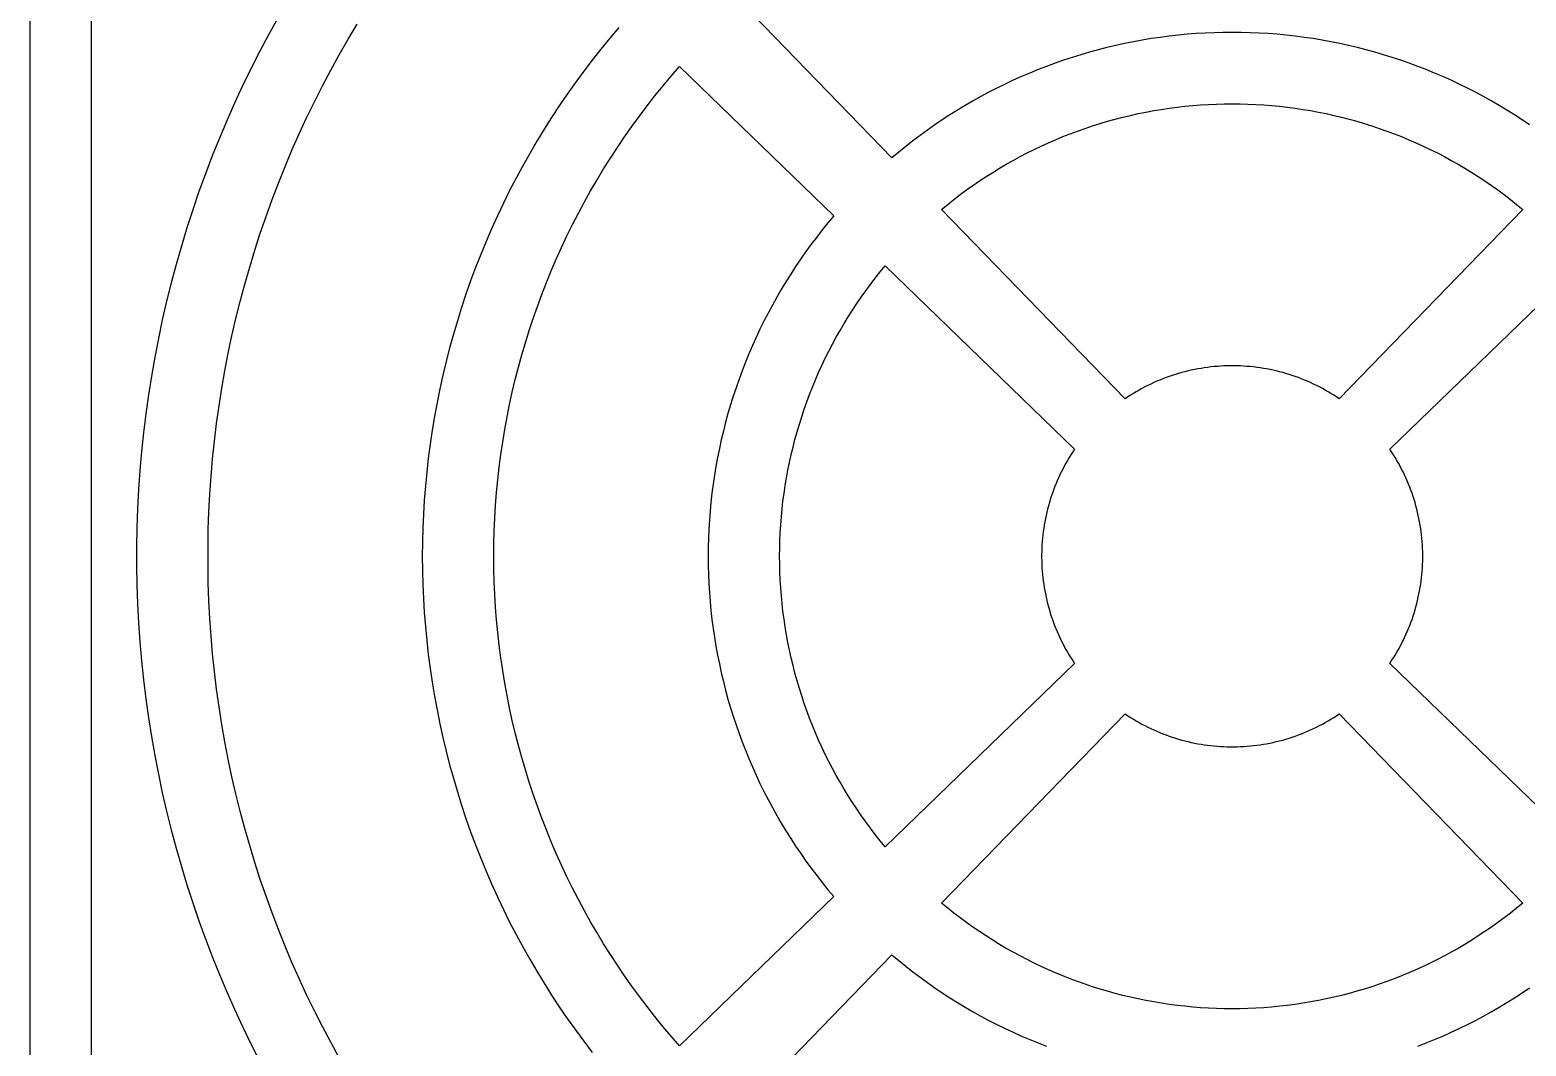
# Model space of a CAD drawing. Header units: metres. Extents: x -3 to 104, y -8 to 92.
# Drawn here: x 0 to 62.8, y 25.6 to 68.3 of the extents above; entities that cross this region are included whole.
import ezdxf

# ---------------------------------------------------------------- set-up
doc = ezdxf.new("R2010")
doc.units = ezdxf.units.M

msp = doc.modelspace()

# ---------------------------------------------------------------- linework, layer by layer
for p, q in [((0, 82.2998), (0, 10)), ((2.58301, 19.1055), (2.58301, 73.1943)), ((36.1855, 62.8779), (29.915, 69.3516)), ((10.4043, 68.7402), (10.0176, 68.04)), ((13.3584, 67.8604), (13.7402, 68.501)), ((10.0176, 68.04), (9.64258, 67.332)), ((12.9873, 67.2129), (13.3584, 67.8604)), ((24.3457, 67.9053), (23.9727, 67.4482)), ((24.7275, 68.3555), (24.3457, 67.9053)), ((47.0742, 67.8857), (46.7002, 67.8242)), ((47.4502, 67.9414), (47.0742, 67.8857)), ((47.8262, 67.9902), (47.4502, 67.9414)), ((48.2031, 68.0322), (47.8262, 67.9902)), ((48.5811, 68.0684), (48.2031, 68.0322)), ((48.959, 68.0977), (48.5811, 68.0684)), ((49.3379, 68.1201), (48.959, 68.0977)), ((49.7168, 68.1367), (49.3379, 68.1201)), ((50.0957, 68.1465), (49.7168, 68.1367)), ((50.4746, 68.1504), (50.0957, 68.1465)), ((50.8545, 68.1465), (50.4746, 68.1504)), ((51.2334, 68.1367), (50.8545, 68.1465)), ((51.6123, 68.1201), (51.2334, 68.1367)), ((51.9912, 68.0977), (51.6123, 68.1201)), ((52.3691, 68.0684), (51.9912, 68.0977)), ((52.7471, 68.0322), (52.3691, 68.0684)), ((53.124, 67.9902), (52.7471, 68.0322)), ((53.5, 67.9414), (53.124, 67.9902)), ((53.875, 67.8857), (53.5, 67.9414)), ((54.25, 67.8242), (53.875, 67.8857)), ((9.64258, 67.332), (9.28027, 66.6191)), ((12.627, 66.5596), (12.9873, 67.2129)), ((23.9727, 67.4482), (23.6064, 66.9844)), ((44.1182, 67.2119), (43.7559, 67.0986)), ((44.4824, 67.3184), (44.1182, 67.2119)), ((44.8486, 67.418), (44.4824, 67.3184)), ((45.2158, 67.5117), (44.8486, 67.418)), ((45.585, 67.5996), (45.2158, 67.5117)), ((45.9551, 67.6807), (45.585, 67.5996)), ((46.3271, 67.7559), (45.9551, 67.6807)), ((46.7002, 67.8242), (46.3271, 67.7559)), ((54.623, 67.7559), (54.25, 67.8242)), ((54.9941, 67.6807), (54.623, 67.7559)), ((55.3652, 67.5996), (54.9941, 67.6807)), ((55.7344, 67.5117), (55.3652, 67.5996)), ((56.1016, 67.418), (55.7344, 67.5117)), ((56.4678, 67.3184), (56.1016, 67.418)), ((56.832, 67.2119), (56.4678, 67.3184)), ((57.1943, 67.0986), (56.832, 67.2119)), ((9.28027, 66.6191), (8.92969, 65.8984)), ((23.6064, 66.9844), (23.249, 66.5156)), ((26.9219, 66.3057), (27.2734, 66.71)), ((27.2734, 66.71), (33.7471, 60.4395)), ((42.3281, 66.5859), (41.9775, 66.4424)), ((42.6816, 66.7236), (42.3281, 66.5859)), ((43.0381, 66.8545), (42.6816, 66.7236)), ((43.3955, 66.9795), (43.0381, 66.8545)), ((43.7559, 67.0986), (43.3955, 66.9795)), ((57.5537, 66.9795), (57.1943, 67.0986)), ((57.9121, 66.8545), (57.5537, 66.9795)), ((58.2676, 66.7236), (57.9121, 66.8545)), ((58.6221, 66.5859), (58.2676, 66.7236)), ((58.9727, 66.4424), (58.6221, 66.5859)), ((12.2783, 65.8994), (12.627, 66.5596)), ((22.8994, 66.04), (22.5586, 65.5586)), ((23.249, 66.5156), (22.8994, 66.04)), ((26.5781, 65.8965), (26.9219, 66.3057)), ((40.9395, 65.9756), (40.5986, 65.8086)), ((41.2822, 66.1377), (40.9395, 65.9756)), ((41.6289, 66.293), (41.2822, 66.1377)), ((41.9775, 66.4424), (41.6289, 66.293)), ((59.3213, 66.293), (58.9727, 66.4424)), ((59.667, 66.1377), (59.3213, 66.293)), ((60.0107, 65.9756), (59.667, 66.1377)), ((60.3506, 65.8086), (60.0107, 65.9756)), ((8.92969, 65.8984), (8.59277, 65.1729)), ((11.9414, 65.2334), (12.2783, 65.8994)), ((22.5586, 65.5586), (22.2256, 65.0703)), ((25.9102, 65.0596), (26.2402, 65.4805)), ((26.2402, 65.4805), (26.5781, 65.8965)), ((39.9268, 65.4561), (39.5957, 65.2715)), ((40.2617, 65.6357), (39.9268, 65.4561)), ((40.5986, 65.8086), (40.2617, 65.6357)), ((60.6885, 65.6357), (60.3506, 65.8086)), ((61.0225, 65.4561), (60.6885, 65.6357)), ((61.3545, 65.2715), (61.0225, 65.4561)), ((8.59277, 65.1729), (8.26758, 64.4414)), ((11.6162, 64.5625), (11.9414, 65.2334)), ((22.2256, 65.0703), (21.9014, 64.5771)), ((25.5879, 64.6328), (25.9102, 65.0596)), ((38.9434, 64.8857), (38.6221, 64.6836)), ((39.2676, 65.0811), (38.9434, 64.8857)), ((39.5957, 65.2715), (39.2676, 65.0811)), ((46.207, 64.6641), (46.5303, 64.7363)), ((46.5303, 64.7363), (46.8555, 64.8018)), ((46.8555, 64.8018), (47.1807, 64.8623)), ((47.1807, 64.8623), (47.5068, 64.917)), ((47.5068, 64.917), (47.835, 64.9658)), ((47.835, 64.9658), (48.1631, 65.0088)), ((48.1631, 65.0088), (48.4922, 65.0459)), ((48.4922, 65.0459), (48.8213, 65.0781)), ((48.8213, 65.0781), (49.1514, 65.1035)), ((49.1514, 65.1035), (49.4824, 65.124)), ((49.4824, 65.124), (49.8125, 65.1387)), ((49.8125, 65.1387), (50.1436, 65.1475)), ((50.1436, 65.1475), (50.4746, 65.1504)), ((50.4746, 65.1504), (50.8057, 65.1475)), ((50.8057, 65.1475), (51.1367, 65.1387)), ((51.1367, 65.1387), (51.4678, 65.124)), ((51.4678, 65.124), (51.7979, 65.1035)), ((51.7979, 65.1035), (52.1279, 65.0781)), ((52.1279, 65.0781), (52.458, 65.0459)), ((52.458, 65.0459), (52.7871, 65.0088)), ((52.7871, 65.0088), (53.1152, 64.9658)), ((53.1152, 64.9658), (53.4424, 64.917)), ((53.4424, 64.917), (53.7695, 64.8623)), ((53.7695, 64.8623), (54.0947, 64.8018)), ((54.0947, 64.8018), (54.4189, 64.7363)), ((54.4189, 64.7363), (54.7422, 64.6641)), ((61.6826, 65.0811), (61.3545, 65.2715)), ((62.0068, 64.8857), (61.6826, 65.0811)), ((62.3281, 64.6836), (62.0068, 64.8857)), ((8.26758, 64.4414), (7.95605, 63.7041)), ((11.3027, 63.8848), (11.6162, 64.5625)), ((21.5859, 64.0791), (21.2793, 63.5752)), ((21.9014, 64.5771), (21.5859, 64.0791)), ((24.9639, 63.7627), (25.2725, 64.2002)), ((25.2725, 64.2002), (25.5879, 64.6328)), ((37.9893, 64.2637), (37.6797, 64.0459)), ((38.3037, 64.4766), (37.9893, 64.2637)), ((38.6221, 64.6836), (38.3037, 64.4766)), ((43.9863, 64.0078), (44.2988, 64.1182)), ((44.2988, 64.1182), (44.6123, 64.2227)), ((44.6123, 64.2227), (44.9287, 64.3223)), ((44.9287, 64.3223), (45.2461, 64.416)), ((45.2461, 64.416), (45.5645, 64.5049)), ((45.5645, 64.5049), (45.8857, 64.5869)), ((45.8857, 64.5869), (46.207, 64.6641)), ((54.7422, 64.6641), (55.0645, 64.5869)), ((55.0645, 64.5869), (55.3848, 64.5049)), ((55.3848, 64.5049), (55.7041, 64.416)), ((55.7041, 64.416), (56.0215, 64.3223)), ((56.0215, 64.3223), (56.3379, 64.2227)), ((56.3379, 64.2227), (56.6514, 64.1182)), ((56.6514, 64.1182), (56.9639, 64.0078)), ((62.6465, 64.4766), (62.3281, 64.6836)), ((62.96, 64.2637), (62.6465, 64.4766)), ((7.95605, 63.7041), (7.65723, 62.9619)), ((11.001, 63.2031), (11.3027, 63.8848)), ((21.2793, 63.5752), (20.9814, 63.0654)), ((24.6641, 63.3193), (24.9639, 63.7627)), ((37.0703, 63.5947), (36.7715, 63.3604)), ((37.373, 63.8232), (37.0703, 63.5947)), ((37.6797, 64.0459), (37.373, 63.8232)), ((42.457, 63.375), (42.7578, 63.5127)), ((42.7578, 63.5127), (43.0615, 63.6445)), ((43.0615, 63.6445), (43.3682, 63.7705)), ((43.3682, 63.7705), (43.6758, 63.8916)), ((43.6758, 63.8916), (43.9863, 64.0078)), ((56.9639, 64.0078), (57.2734, 63.8916)), ((57.2734, 63.8916), (57.582, 63.7705)), ((57.582, 63.7705), (57.8877, 63.6445)), ((57.8877, 63.6445), (58.1914, 63.5127)), ((58.1914, 63.5127), (58.4932, 63.375)), ((7.65723, 62.9619), (7.37109, 62.2139)), ((10.7109, 62.5156), (11.001, 63.2031)), ((20.9814, 63.0654), (20.6924, 62.5508)), ((24.0869, 62.418), (24.3711, 62.8711)), ((24.3711, 62.8711), (24.6641, 63.3193)), ((36.4766, 63.1221), (36.1855, 62.8779)), ((36.7715, 63.3604), (36.4766, 63.1221)), ((41.2764, 62.7754), (41.5674, 62.9326)), ((41.5674, 62.9326), (41.8613, 63.085)), ((41.8613, 63.085), (42.1582, 63.2334)), ((42.1582, 63.2334), (42.457, 63.375)), ((58.4932, 63.375), (58.792, 63.2334)), ((58.792, 63.2334), (59.0889, 63.085)), ((59.0889, 63.085), (59.3818, 62.9326)), ((59.3818, 62.9326), (59.6729, 62.7754)), ((7.37109, 62.2139), (7.09766, 61.4619)), ((10.4326, 61.8232), (10.7109, 62.5156)), ((20.6924, 62.5508), (20.4121, 62.0312)), ((23.8096, 61.96), (24.0869, 62.418)), ((40.1406, 62.0938), (40.4209, 62.2715)), ((40.4209, 62.2715), (40.7031, 62.4443)), ((40.7031, 62.4443), (40.9883, 62.6123)), ((40.9883, 62.6123), (41.2764, 62.7754)), ((59.6729, 62.7754), (59.9619, 62.6123)), ((59.9619, 62.6123), (60.2471, 62.4443)), ((60.2471, 62.4443), (60.5293, 62.2715)), ((60.5293, 62.2715), (60.8086, 62.0938)), ((10.167, 61.126), (10.4326, 61.8232)), ((20.4121, 62.0312), (20.1406, 61.5068)), ((23.541, 61.4971), (23.8096, 61.96)), ((39.3223, 61.5322), (39.5918, 61.7246)), ((39.5918, 61.7246), (39.8652, 61.9111)), ((39.8652, 61.9111), (40.1406, 62.0938)), ((60.8086, 62.0938), (61.085, 61.9111)), ((61.085, 61.9111), (61.3584, 61.7246)), ((61.3584, 61.7246), (61.6279, 61.5322)), ((7.09766, 61.4619), (6.83789, 60.7041)), ((9.91309, 60.4238), (10.167, 61.126)), ((19.8789, 60.9785), (19.626, 60.4453)), ((20.1406, 61.5068), (19.8789, 60.9785)), ((23.0273, 60.5586), (23.2803, 61.0303)), ((23.2803, 61.0303), (23.541, 61.4971)), ((38.5332, 60.9287), (38.793, 61.1338)), ((38.793, 61.1338), (39.0557, 61.3359)), ((39.0557, 61.3359), (39.3223, 61.5322)), ((61.6279, 61.5322), (61.8945, 61.3359)), ((61.8945, 61.3359), (62.1572, 61.1338)), ((62.1572, 61.1338), (62.416, 60.9287)), ((6.83789, 60.7041), (6.5918, 59.9424)), ((9.67188, 59.7178), (9.91309, 60.4238)), ((19.626, 60.4453), (19.3828, 59.9072)), ((22.7822, 60.083), (23.0273, 60.5586)), ((33.7471, 60.4395), (33.5029, 60.1484)), ((38.2773, 60.7178), (38.5332, 60.9287)), ((45.9795, 52.7676), (38.2773, 60.7178)), ((62.6719, 60.7178), (54.9707, 52.7676)), ((62.416, 60.9287), (62.6719, 60.7178)), ((6.5918, 59.9424), (6.3584, 59.1768)), ((9.44238, 59.0078), (9.67188, 59.7178)), ((19.3828, 59.9072), (19.1484, 59.3662)), ((22.5459, 59.6025), (22.7822, 60.083)), ((33.2646, 59.8535), (33.0303, 59.5547)), ((33.5029, 60.1484), (33.2646, 59.8535)), ((6.3584, 59.1768), (6.1377, 58.4072)), ((19.1484, 59.3662), (18.9238, 58.8203)), ((22.0986, 58.6299), (22.3184, 59.1182)), ((22.3184, 59.1182), (22.5459, 59.6025)), ((32.8018, 59.252), (32.5791, 58.9453)), ((33.0303, 59.5547), (32.8018, 59.252)), ((9.22559, 58.2939), (9.44238, 59.0078)), ((18.9238, 58.8203), (18.709, 58.2705)), ((21.8867, 58.1387), (22.0986, 58.6299)), ((32.3613, 58.6357), (32.1484, 58.3213)), ((32.5791, 58.9453), (32.3613, 58.6357)), ((6.1377, 58.4072), (5.93164, 57.6338)), ((9.02148, 57.5762), (9.22559, 58.2939)), ((18.709, 58.2705), (18.5029, 57.7178)), ((21.6846, 57.6436), (21.8867, 58.1387)), ((31.9414, 58.0029), (31.7393, 57.6816)), ((32.1484, 58.3213), (31.9414, 58.0029)), ((35.2891, 57.5693), (35.4912, 57.832)), ((35.4912, 57.832), (35.6963, 58.0918)), ((35.6963, 58.0918), (35.9072, 58.3477)), ((35.9072, 58.3477), (43.8574, 50.6455)), ((57.0918, 50.6455), (65.043, 58.3477)), ((5.93164, 57.6338), (5.73828, 56.8574)), ((8.8291, 56.8555), (9.02148, 57.5762)), ((18.3076, 57.1611), (18.1211, 56.6006)), ((18.5029, 57.7178), (18.3076, 57.1611)), ((21.4902, 57.1445), (21.6846, 57.6436)), ((31.5439, 57.3574), (31.3535, 57.0293)), ((31.7393, 57.6816), (31.5439, 57.3574)), ((34.9004, 57.0332), (35.0928, 57.3027)), ((35.0928, 57.3027), (35.2891, 57.5693)), ((5.73828, 56.8574), (5.55859, 56.0771)), ((8.64941, 56.1309), (8.8291, 56.8555)), ((18.1211, 56.6006), (17.9443, 56.0381)), ((21.1279, 56.1377), (21.3047, 56.6426)), ((21.3047, 56.6426), (21.4902, 57.1445)), ((31.1689, 56.6982), (30.9893, 56.3633)), ((31.3535, 57.0293), (31.1689, 56.6982)), ((34.5312, 56.4844), (34.7139, 56.7598)), ((34.7139, 56.7598), (34.9004, 57.0332)), ((5.55859, 56.0771), (5.39258, 55.2939)), ((8.48242, 55.4043), (8.64941, 56.1309)), ((17.9443, 56.0381), (17.7773, 55.4717)), ((20.96, 55.6289), (21.1279, 56.1377)), ((30.8164, 56.0264), (30.6494, 55.6855)), ((30.9893, 56.3633), (30.8164, 56.0264)), ((34.0127, 55.6367), (34.1807, 55.9219)), ((34.1807, 55.9219), (34.3535, 56.2041)), ((34.3535, 56.2041), (34.5312, 56.4844)), ((5.39258, 55.2939), (5.24121, 54.5078)), ((8.32812, 54.6738), (8.48242, 55.4043)), ((17.7773, 55.4717), (17.6211, 54.9023)), ((20.8008, 55.1182), (20.96, 55.6289)), ((30.4873, 55.3428), (30.332, 54.9961)), ((30.6494, 55.6855), (30.4873, 55.3428)), ((33.6924, 55.0576), (33.8496, 55.3486)), ((33.8496, 55.3486), (34.0127, 55.6367)), ((8.18652, 53.9414), (8.32812, 54.6738)), ((17.6211, 54.9023), (17.4736, 54.3311)), ((20.6504, 54.6045), (20.8008, 55.1182)), ((30.332, 54.9961), (30.1826, 54.6475)), ((33.3916, 54.4668), (33.54, 54.7637)), ((33.54, 54.7637), (33.6924, 55.0576)), ((5.24121, 54.5078), (5.10254, 53.7197)), ((17.4736, 54.3311), (17.3369, 53.7568)), ((20.376, 53.5703), (20.5088, 54.0889)), ((20.5088, 54.0889), (20.6504, 54.6045)), ((30.0391, 54.2969), (29.9014, 53.9434)), ((30.1826, 54.6475), (30.0391, 54.2969)), ((33.1123, 53.8672), (33.25, 54.168)), ((33.25, 54.168), (33.3916, 54.4668)), ((49.166, 54.042), (49.0303, 54.0186)), ((49.3027, 54.0635), (49.166, 54.042)), ((49.4404, 54.083), (49.3027, 54.0635)), ((49.5771, 54.0996), (49.4404, 54.083)), ((49.7148, 54.1143), (49.5771, 54.0996)), ((49.8525, 54.126), (49.7148, 54.1143)), ((49.9912, 54.1357), (49.8525, 54.126)), ((50.1289, 54.1426), (49.9912, 54.1357)), ((50.2676, 54.1475), (50.1289, 54.1426)), ((50.4062, 54.1494), (50.2676, 54.1475)), ((50.5439, 54.1494), (50.4062, 54.1494)), ((50.6826, 54.1475), (50.5439, 54.1494)), ((50.8213, 54.1426), (50.6826, 54.1475)), ((50.959, 54.1357), (50.8213, 54.1426)), ((51.0967, 54.126), (50.959, 54.1357)), ((51.2354, 54.1143), (51.0967, 54.126)), ((51.373, 54.0996), (51.2354, 54.1143)), ((51.5098, 54.083), (51.373, 54.0996)), ((51.6475, 54.0635), (51.5098, 54.083)), ((51.7842, 54.042), (51.6475, 54.0635)), ((51.9199, 54.0186), (51.7842, 54.042)), ((5.10254, 53.7197), (4.97754, 52.9297)), ((8.05762, 53.2061), (8.18652, 53.9414)), ((17.3369, 53.7568), (17.21, 53.1807)), ((20.2529, 53.0488), (20.376, 53.5703)), ((29.7705, 53.5869), (29.6455, 53.2295)), ((29.9014, 53.9434), (29.7705, 53.5869)), ((32.8545, 53.2568), (32.9805, 53.5635)), ((32.9805, 53.5635), (33.1123, 53.8672)), ((47.1855, 53.4424), (47.0596, 53.3838)), ((47.3115, 53.498), (47.1855, 53.4424)), ((47.4395, 53.5518), (47.3115, 53.498)), ((47.5674, 53.6035), (47.4395, 53.5518)), ((47.6973, 53.6523), (47.5674, 53.6035)), ((47.8271, 53.6992), (47.6973, 53.6523)), ((47.958, 53.7441), (47.8271, 53.6992)), ((48.0898, 53.7861), (47.958, 53.7441)), ((48.2227, 53.8262), (48.0898, 53.7861)), ((48.3555, 53.8643), (48.2227, 53.8262)), ((48.4893, 53.8994), (48.3555, 53.8643)), ((48.624, 53.9326), (48.4893, 53.8994)), ((48.7588, 53.9639), (48.624, 53.9326)), ((48.8945, 53.9922), (48.7588, 53.9639)), ((49.0303, 54.0186), (48.8945, 53.9922)), ((52.0557, 53.9922), (51.9199, 54.0186)), ((52.1914, 53.9639), (52.0557, 53.9922)), ((52.3262, 53.9326), (52.1914, 53.9639)), ((52.4609, 53.8994), (52.3262, 53.9326)), ((52.5947, 53.8643), (52.4609, 53.8994)), ((52.7275, 53.8262), (52.5947, 53.8643)), ((52.8604, 53.7861), (52.7275, 53.8262)), ((52.9912, 53.7441), (52.8604, 53.7861)), ((53.123, 53.6992), (52.9912, 53.7441)), ((53.2529, 53.6523), (53.123, 53.6992)), ((53.3818, 53.6035), (53.2529, 53.6523)), ((53.5107, 53.5518), (53.3818, 53.6035)), ((53.6387, 53.498), (53.5107, 53.5518)), ((53.7646, 53.4424), (53.6387, 53.498)), ((53.8906, 53.3838), (53.7646, 53.4424)), ((4.97754, 52.9297), (4.86621, 52.1367)), ((7.94141, 52.4697), (8.05762, 53.2061)), ((17.21, 53.1807), (17.0928, 52.6025)), ((20.1377, 52.5264), (20.2529, 53.0488)), ((29.5264, 52.8691), (29.4131, 52.5068)), ((29.6455, 53.2295), (29.5264, 52.8691)), ((32.6172, 52.6387), (32.7334, 52.9492)), ((32.7334, 52.9492), (32.8545, 53.2568)), ((46.0947, 52.8438), (45.9795, 52.7676)), ((46.2109, 52.9189), (46.0947, 52.8438)), ((46.3281, 52.9912), (46.2109, 52.9189)), ((46.4473, 53.0625), (46.3281, 52.9912)), ((46.5674, 53.1309), (46.4473, 53.0625)), ((46.6885, 53.1973), (46.5674, 53.1309)), ((46.8115, 53.2617), (46.6885, 53.1973)), ((46.9346, 53.3242), (46.8115, 53.2617)), ((47.0596, 53.3838), (46.9346, 53.3242)), ((54.0146, 53.3242), (53.8906, 53.3838)), ((54.1387, 53.2617), (54.0146, 53.3242)), ((54.2607, 53.1973), (54.1387, 53.2617)), ((54.3828, 53.1309), (54.2607, 53.1973)), ((54.5029, 53.0625), (54.3828, 53.1309)), ((54.6211, 52.9912), (54.5029, 53.0625)), ((54.7393, 52.9189), (54.6211, 52.9912)), ((54.8555, 52.8438), (54.7393, 52.9189)), ((54.9707, 52.7676), (54.8555, 52.8438)), ((4.86621, 52.1367), (4.76855, 51.3418)), ((7.83887, 51.7305), (7.94141, 52.4697)), ((17.0928, 52.6025), (16.9863, 52.0225)), ((20.0322, 52.002), (20.1377, 52.5264)), ((29.3066, 52.1426), (29.207, 51.7764)), ((29.4131, 52.5068), (29.3066, 52.1426)), ((32.4023, 52.0127), (32.5068, 52.3262)), ((32.5068, 52.3262), (32.6172, 52.6387)), ((7.74805, 50.9902), (7.83887, 51.7305)), ((16.9863, 52.0225), (16.8887, 51.4395)), ((19.9355, 51.4756), (20.0322, 52.002)), ((29.207, 51.7764), (29.1133, 51.4092)), ((32.209, 51.3789), (32.3027, 51.6963)), ((32.3027, 51.6963), (32.4023, 52.0127)), ((4.76855, 51.3418), (4.68555, 50.5459)), ((7.6709, 50.248), (7.74805, 50.9902)), ((16.8887, 51.4395), (16.8027, 50.8564)), ((19.7705, 50.418), (19.8486, 50.9473)), ((19.8486, 50.9473), (19.9355, 51.4756)), ((29.0254, 51.04), (28.9443, 50.6699)), ((29.1133, 51.4092), (29.0254, 51.04)), ((32.0381, 50.7393), (32.1201, 51.0605)), ((32.1201, 51.0605), (32.209, 51.3789)), ((4.68555, 50.5459), (4.61621, 49.748)), ((16.7256, 50.2705), (16.6592, 49.6846)), ((16.8027, 50.8564), (16.7256, 50.2705)), ((19.7012, 49.8877), (19.7705, 50.418)), ((28.8691, 50.2979), (28.8008, 49.9248)), ((28.9443, 50.6699), (28.8691, 50.2979)), ((31.8887, 50.0947), (31.9609, 50.418)), ((31.9609, 50.418), (32.0381, 50.7393)), ((43.6338, 50.2969), (43.5625, 50.1777)), ((43.7061, 50.4141), (43.6338, 50.2969)), ((43.7812, 50.5303), (43.7061, 50.4141)), ((43.8574, 50.6455), (43.7812, 50.5303)), ((57.1689, 50.5303), (57.0918, 50.6455)), ((57.2441, 50.4141), (57.1689, 50.5303)), ((57.3164, 50.2969), (57.2441, 50.4141)), ((57.3867, 50.1777), (57.3164, 50.2969)), ((4.61621, 49.748), (4.56055, 48.9502)), ((7.60645, 49.5039), (7.6709, 50.248)), ((16.6592, 49.6846), (16.6025, 49.0967)), ((19.6416, 49.3555), (19.7012, 49.8877)), ((28.8008, 49.9248), (28.7393, 49.5508)), ((31.7627, 49.4443), (31.8232, 49.7695)), ((31.8232, 49.7695), (31.8887, 50.0947)), ((43.3008, 49.6904), (43.2412, 49.5654)), ((43.3633, 49.8135), (43.3008, 49.6904)), ((43.4277, 49.9365), (43.3633, 49.8135)), ((43.4941, 50.0576), (43.4277, 49.9365)), ((43.5625, 50.1777), (43.4941, 50.0576)), ((57.4561, 50.0576), (57.3867, 50.1777)), ((57.5225, 49.9365), (57.4561, 50.0576)), ((57.5869, 49.8135), (57.5225, 49.9365)), ((57.6494, 49.6904), (57.5869, 49.8135)), ((57.709, 49.5654), (57.6494, 49.6904)), ((7.55469, 48.7598), (7.60645, 49.5039)), ((16.6025, 49.0967), (16.5566, 48.5088)), ((19.5908, 48.8223), (19.6416, 49.3555)), ((28.6836, 49.1748), (28.6348, 48.7988)), ((28.7393, 49.5508), (28.6836, 49.1748)), ((31.6592, 48.79), (31.708, 49.1182)), ((31.708, 49.1182), (31.7627, 49.4443)), ((43.0215, 49.0576), (42.9727, 48.9277)), ((43.0732, 49.1855), (43.0215, 49.0576)), ((43.127, 49.3135), (43.0732, 49.1855)), ((43.1826, 49.4395), (43.127, 49.3135)), ((43.2412, 49.5654), (43.1826, 49.4395)), ((57.7676, 49.4395), (57.709, 49.5654)), ((57.8232, 49.3135), (57.7676, 49.4395)), ((57.877, 49.1855), (57.8232, 49.3135)), ((57.9277, 49.0576), (57.877, 49.1855)), ((57.9775, 48.9277), (57.9277, 49.0576)), ((4.56055, 48.9502), (4.51855, 48.1504)), ((7.51562, 48.0146), (7.55469, 48.7598)), ((16.5566, 48.5088), (16.5215, 47.9199)), ((19.5488, 48.2891), (19.5908, 48.8223)), ((28.5928, 48.4219), (28.5566, 48.0439)), ((28.6348, 48.7988), (28.5928, 48.4219)), ((31.5791, 48.1328), (31.6162, 48.4619)), ((31.6162, 48.4619), (31.6592, 48.79)), ((42.7988, 48.4023), (42.7607, 48.2695)), ((42.8389, 48.5352), (42.7988, 48.4023)), ((42.8809, 48.667), (42.8389, 48.5352)), ((42.9258, 48.7979), (42.8809, 48.667)), ((42.9727, 48.9277), (42.9258, 48.7979)), ((58.0244, 48.7979), (57.9775, 48.9277)), ((58.0693, 48.667), (58.0244, 48.7979)), ((58.1113, 48.5352), (58.0693, 48.667)), ((58.1514, 48.4023), (58.1113, 48.5352)), ((58.1895, 48.2695), (58.1514, 48.4023)), ((4.51855, 48.1504), (4.49023, 47.3506)), ((7.48926, 47.2695), (7.51562, 48.0146)), ((16.5215, 47.9199), (16.4951, 47.3301)), ((19.4932, 47.2197), (19.5166, 47.7549)), ((19.5166, 47.7549), (19.5488, 48.2891)), ((28.5566, 48.0439), (28.5273, 47.666)), ((31.5215, 47.4736), (31.5469, 47.8037)), ((31.5469, 47.8037), (31.5791, 48.1328)), ((42.6611, 47.8662), (42.6328, 47.7305)), ((42.6924, 48.001), (42.6611, 47.8662)), ((42.7256, 48.1357), (42.6924, 48.001)), ((42.7607, 48.2695), (42.7256, 48.1357)), ((58.2246, 48.1357), (58.1895, 48.2695)), ((58.2578, 48.001), (58.2246, 48.1357)), ((58.2891, 47.8662), (58.2578, 48.001)), ((58.3174, 47.7305), (58.2891, 47.8662)), ((4.49023, 47.3506), (4.47656, 46.5498)), ((7.47656, 46.5234), (7.48926, 47.2695)), ((16.4951, 47.3301), (16.4805, 46.7402)), ((19.4795, 46.6855), (19.4932, 47.2197)), ((28.5049, 47.2871), (28.4883, 46.9082)), ((28.5273, 47.666), (28.5049, 47.2871)), ((31.4863, 46.8125), (31.501, 47.1426)), ((31.501, 47.1426), (31.5215, 47.4736)), ((42.542, 47.1846), (42.5254, 47.0479)), ((42.5615, 47.3223), (42.542, 47.1846)), ((42.583, 47.459), (42.5615, 47.3223)), ((42.6064, 47.5947), (42.583, 47.459)), ((42.6328, 47.7305), (42.6064, 47.5947)), ((58.3438, 47.5947), (58.3174, 47.7305)), ((58.3672, 47.459), (58.3438, 47.5947)), ((58.3887, 47.3223), (58.3672, 47.459)), ((58.4082, 47.1846), (58.3887, 47.3223)), ((58.4248, 47.0479), (58.4082, 47.1846)), ((4.47656, 46.5498), (4.47656, 45.75)), ((7.47656, 45.7773), (7.47656, 46.5234)), ((16.4805, 46.7402), (16.4746, 46.1504)), ((19.4746, 46.1504), (19.4795, 46.6855)), ((28.4785, 46.5293), (28.4746, 46.1504)), ((28.4883, 46.9082), (28.4785, 46.5293)), ((31.4775, 46.4814), (31.4863, 46.8125)), ((42.4824, 46.4961), (42.4775, 46.3574)), ((42.4893, 46.6338), (42.4824, 46.4961)), ((42.499, 46.7725), (42.4893, 46.6338)), ((42.5107, 46.9102), (42.499, 46.7725)), ((42.5254, 47.0479), (42.5107, 46.9102)), ((58.4385, 46.9102), (58.4248, 47.0479)), ((58.4512, 46.7725), (58.4385, 46.9102)), ((58.46, 46.6338), (58.4512, 46.7725)), ((58.4678, 46.4961), (58.46, 46.6338)), ((58.4727, 46.3574), (58.4678, 46.4961)), ((16.4746, 46.1504), (16.4805, 45.5596)), ((19.4795, 45.6152), (19.4746, 46.1504)), ((28.4746, 46.1504), (28.4785, 45.7705)), ((31.4746, 46.1504), (31.4775, 46.4814)), ((31.4775, 45.8193), (31.4746, 46.1504)), ((42.4775, 46.3574), (42.4756, 46.2188)), ((42.4756, 46.2188), (42.4756, 46.0811)), ((42.4756, 46.0811), (42.4775, 45.9424)), ((42.4775, 45.9424), (42.4824, 45.8037)), ((58.4678, 45.8037), (58.4727, 45.9424)), ((58.4746, 46.2188), (58.4727, 46.3574)), ((58.4727, 45.9424), (58.4746, 46.0811)), ((58.4746, 46.0811), (58.4746, 46.2188)), ((4.47656, 45.75), (4.49023, 44.9492)), ((7.48926, 45.0312), (7.47656, 45.7773)), ((16.4805, 45.5596), (16.4951, 44.9697)), ((19.4932, 45.0801), (19.4795, 45.6152)), ((28.4785, 45.7705), (28.4883, 45.3916)), ((28.4883, 45.3916), (28.5049, 45.0127)), ((31.4863, 45.4883), (31.4775, 45.8193)), ((31.501, 45.1572), (31.4863, 45.4883)), ((42.4824, 45.8037), (42.4893, 45.666)), ((42.4893, 45.666), (42.499, 45.5283)), ((42.499, 45.5283), (42.5107, 45.3896)), ((42.5107, 45.3896), (42.5254, 45.252)), ((42.5254, 45.252), (42.542, 45.1152)), ((58.4082, 45.1152), (58.4248, 45.252)), ((58.4248, 45.252), (58.4385, 45.3896)), ((58.4385, 45.3896), (58.4512, 45.5283)), ((58.4512, 45.5283), (58.46, 45.666)), ((58.46, 45.666), (58.4678, 45.8037)), ((4.49023, 44.9492), (4.51855, 44.1494)), ((7.51562, 44.2852), (7.48926, 45.0312)), ((16.4951, 44.9697), (16.5215, 44.3799)), ((19.5166, 44.5449), (19.4932, 45.0801)), ((28.5049, 45.0127), (28.5273, 44.6338)), ((28.5273, 44.6338), (28.5566, 44.2559)), ((31.5215, 44.8271), (31.501, 45.1572)), ((31.5469, 44.4971), (31.5215, 44.8271)), ((42.542, 45.1152), (42.5615, 44.9775)), ((42.5615, 44.9775), (42.583, 44.8408)), ((42.583, 44.8408), (42.6064, 44.7051)), ((42.6064, 44.7051), (42.6328, 44.5693)), ((58.3174, 44.5693), (58.3438, 44.7051)), ((58.3438, 44.7051), (58.3672, 44.8408)), ((58.3672, 44.8408), (58.3887, 44.9775)), ((58.3887, 44.9775), (58.4082, 45.1152)), ((4.51855, 44.1494), (4.56055, 43.3496)), ((7.55469, 43.54), (7.51562, 44.2852)), ((16.5215, 44.3799), (16.5566, 43.791)), ((19.5488, 44.0107), (19.5166, 44.5449)), ((19.5908, 43.4775), (19.5488, 44.0107)), ((28.5566, 44.2559), (28.5928, 43.8779)), ((31.5791, 44.167), (31.5469, 44.4971)), ((31.6162, 43.8379), (31.5791, 44.167)), ((42.6328, 44.5693), (42.6611, 44.4336)), ((42.6611, 44.4336), (42.6924, 44.2988)), ((42.6924, 44.2988), (42.7256, 44.1641)), ((42.7256, 44.1641), (42.7607, 44.0303)), ((42.7607, 44.0303), (42.7988, 43.8975)), ((58.1514, 43.8975), (58.1895, 44.0303)), ((58.1895, 44.0303), (58.2246, 44.1641)), ((58.2246, 44.1641), (58.2578, 44.2988)), ((58.2578, 44.2988), (58.2891, 44.4336)), ((58.2891, 44.4336), (58.3174, 44.5693)), ((4.56055, 43.3496), (4.61621, 42.5518)), ((7.60645, 42.7959), (7.55469, 43.54)), ((16.5566, 43.791), (16.6025, 43.2031)), ((19.6416, 42.9443), (19.5908, 43.4775)), ((28.5928, 43.8779), (28.6348, 43.501)), ((28.6348, 43.501), (28.6836, 43.125)), ((31.6592, 43.5098), (31.6162, 43.8379)), ((31.708, 43.1826), (31.6592, 43.5098)), ((42.7988, 43.8975), (42.8389, 43.7646)), ((42.8389, 43.7646), (42.8809, 43.6338)), ((42.8809, 43.6338), (42.9258, 43.502)), ((42.9258, 43.502), (42.9727, 43.3721)), ((42.9727, 43.3721), (43.0215, 43.2432)), ((57.9277, 43.2432), (57.9775, 43.3721)), ((57.9775, 43.3721), (58.0244, 43.502)), ((58.0244, 43.502), (58.0693, 43.6338)), ((58.0693, 43.6338), (58.1113, 43.7646)), ((58.1113, 43.7646), (58.1514, 43.8975)), ((7.6709, 42.0527), (7.60645, 42.7959)), ((16.6025, 43.2031), (16.6592, 42.6152)), ((19.7012, 42.4131), (19.6416, 42.9443)), ((28.6836, 43.125), (28.7393, 42.75)), ((28.7393, 42.75), (28.8008, 42.375)), ((31.7627, 42.8555), (31.708, 43.1826)), ((31.8232, 42.5303), (31.7627, 42.8555)), ((43.0215, 43.2432), (43.0732, 43.1143)), ((43.0732, 43.1143), (43.127, 42.9863)), ((43.127, 42.9863), (43.1826, 42.8604)), ((43.1826, 42.8604), (43.2412, 42.7344)), ((43.2412, 42.7344), (43.3008, 42.6104)), ((57.6494, 42.6104), (57.709, 42.7344)), ((57.709, 42.7344), (57.7676, 42.8604)), ((57.7676, 42.8604), (57.8232, 42.9863)), ((57.8232, 42.9863), (57.877, 43.1143)), ((57.877, 43.1143), (57.9277, 43.2432)), ((4.61621, 42.5518), (4.68555, 41.7539)), ((16.6592, 42.6152), (16.7256, 42.0293)), ((19.7705, 41.8818), (19.7012, 42.4131)), ((28.8008, 42.375), (28.8691, 42.002)), ((31.8887, 42.2061), (31.8232, 42.5303)), ((31.9609, 41.8828), (31.8887, 42.2061)), ((43.3008, 42.6104), (43.3633, 42.4863)), ((43.3633, 42.4863), (43.4277, 42.3643)), ((43.4277, 42.3643), (43.4941, 42.2422)), ((43.4941, 42.2422), (43.5625, 42.1221)), ((43.5625, 42.1221), (43.6338, 42.0039)), ((57.3164, 42.0039), (57.3867, 42.1221)), ((57.3867, 42.1221), (57.4561, 42.2422)), ((57.4561, 42.2422), (57.5225, 42.3643)), ((57.5225, 42.3643), (57.5869, 42.4863)), ((57.5869, 42.4863), (57.6494, 42.6104)), ((4.68555, 41.7539), (4.76855, 40.958)), ((7.74805, 41.3105), (7.6709, 42.0527)), ((16.7256, 42.0293), (16.8027, 41.4443)), ((19.8486, 41.3525), (19.7705, 41.8818)), ((28.8691, 42.002), (28.9443, 41.6309)), ((28.9443, 41.6309), (29.0254, 41.2598)), ((32.0381, 41.5605), (31.9609, 41.8828)), ((32.1201, 41.2402), (32.0381, 41.5605)), ((43.8574, 41.6543), (35.9072, 33.9531)), ((43.6338, 42.0039), (43.7061, 41.8857)), ((43.7061, 41.8857), (43.7812, 41.7695)), ((43.7812, 41.7695), (43.8574, 41.6543)), ((57.0918, 41.6543), (57.1689, 41.7695)), ((65.043, 33.9531), (57.0918, 41.6543)), ((57.1689, 41.7695), (57.2441, 41.8857)), ((57.2441, 41.8857), (57.3164, 42.0039)), ((4.76855, 40.958), (4.86621, 40.1631)), ((7.83887, 40.5693), (7.74805, 41.3105)), ((16.8027, 41.4443), (16.8887, 40.8604)), ((16.8887, 40.8604), (16.9863, 40.2783)), ((19.9355, 40.8242), (19.8486, 41.3525)), ((29.0254, 41.2598), (29.1133, 40.8906)), ((29.1133, 40.8906), (29.207, 40.5234)), ((32.209, 40.9209), (32.1201, 41.2402)), ((32.3027, 40.6035), (32.209, 40.9209)), ((7.94141, 39.8311), (7.83887, 40.5693)), ((16.9863, 40.2783), (17.0928, 39.6973)), ((20.0322, 40.2979), (19.9355, 40.8242)), ((20.1377, 39.7734), (20.0322, 40.2979)), ((29.207, 40.5234), (29.3066, 40.1572)), ((32.4023, 40.2871), (32.3027, 40.6035)), ((32.5068, 39.9736), (32.4023, 40.2871)), ((4.86621, 40.1631), (4.97754, 39.3711)), ((8.05762, 39.0938), (7.94141, 39.8311)), ((17.0928, 39.6973), (17.21, 39.1191)), ((20.2529, 39.251), (20.1377, 39.7734)), ((29.3066, 40.1572), (29.4131, 39.793)), ((29.4131, 39.793), (29.5264, 39.4307)), ((32.6172, 39.6611), (32.5068, 39.9736)), ((32.7334, 39.3516), (32.6172, 39.6611)), ((4.97754, 39.3711), (5.10254, 38.5801)), ((8.18652, 38.3584), (8.05762, 39.0938)), ((17.21, 39.1191), (17.3369, 38.543)), ((20.376, 38.7305), (20.2529, 39.251)), ((29.5264, 39.4307), (29.6455, 39.0713)), ((29.6455, 39.0713), (29.7705, 38.7129)), ((32.8545, 39.043), (32.7334, 39.3516)), ((32.9805, 38.7373), (32.8545, 39.043)), ((38.2773, 31.582), (45.9795, 39.5332)), ((45.9795, 39.5332), (46.0947, 39.4561)), ((46.0947, 39.4561), (46.2109, 39.3809)), ((46.2109, 39.3809), (46.3281, 39.3086)), ((46.3281, 39.3086), (46.4473, 39.2383)), ((46.4473, 39.2383), (46.5674, 39.1689)), ((46.5674, 39.1689), (46.6885, 39.1025)), ((46.6885, 39.1025), (46.8115, 39.0381)), ((46.8115, 39.0381), (46.9346, 38.9756)), ((46.9346, 38.9756), (47.0596, 38.916)), ((53.8906, 38.916), (54.0146, 38.9756)), ((54.0146, 38.9756), (54.1387, 39.0381)), ((54.1387, 39.0381), (54.2607, 39.1025)), ((54.2607, 39.1025), (54.3828, 39.1689)), ((54.3828, 39.1689), (54.5029, 39.2383)), ((54.5029, 39.2383), (54.6211, 39.3086)), ((54.6211, 39.3086), (54.7393, 39.3809)), ((54.7393, 39.3809), (54.8555, 39.4561)), ((54.8555, 39.4561), (54.9707, 39.5332)), ((54.9707, 39.5332), (62.6719, 31.582)), ((5.10254, 38.5801), (5.24121, 37.792)), ((8.32812, 37.626), (8.18652, 38.3584)), ((17.3369, 38.543), (17.4736, 37.9688)), ((20.5088, 38.2119), (20.376, 38.7305)), ((29.7705, 38.7129), (29.9014, 38.3574)), ((29.9014, 38.3574), (30.0391, 38.0029)), ((33.1123, 38.4336), (32.9805, 38.7373)), ((33.25, 38.1318), (33.1123, 38.4336)), ((47.0596, 38.916), (47.1855, 38.8574)), ((47.1855, 38.8574), (47.3115, 38.8018)), ((47.3115, 38.8018), (47.4395, 38.748)), ((47.4395, 38.748), (47.5674, 38.6973)), ((47.5674, 38.6973), (47.6973, 38.6475)), ((47.6973, 38.6475), (47.8271, 38.6006)), ((47.8271, 38.6006), (47.958, 38.5557)), ((47.958, 38.5557), (48.0898, 38.5137)), ((48.0898, 38.5137), (48.2227, 38.4736)), ((48.2227, 38.4736), (48.3555, 38.4355)), ((48.3555, 38.4355), (48.4893, 38.4004)), ((48.4893, 38.4004), (48.624, 38.3672)), ((48.624, 38.3672), (48.7588, 38.3359)), ((48.7588, 38.3359), (48.8945, 38.3076)), ((52.0557, 38.3076), (52.1914, 38.3359)), ((52.1914, 38.3359), (52.3262, 38.3672)), ((52.3262, 38.3672), (52.4609, 38.4004)), ((52.4609, 38.4004), (52.5947, 38.4355)), ((52.5947, 38.4355), (52.7275, 38.4736)), ((52.7275, 38.4736), (52.8604, 38.5137)), ((52.8604, 38.5137), (52.9912, 38.5557)), ((52.9912, 38.5557), (53.123, 38.6006)), ((53.123, 38.6006), (53.2529, 38.6475)), ((53.2529, 38.6475), (53.3818, 38.6973)), ((53.3818, 38.6973), (53.5107, 38.748)), ((53.5107, 38.748), (53.6387, 38.8018)), ((53.6387, 38.8018), (53.7646, 38.8574)), ((53.7646, 38.8574), (53.8906, 38.916)), ((5.24121, 37.792), (5.39258, 37.0059)), ((17.4736, 37.9688), (17.6211, 37.3975)), ((20.6504, 37.6953), (20.5088, 38.2119)), ((20.8008, 37.1816), (20.6504, 37.6953)), ((30.0391, 38.0029), (30.1826, 37.6523)), ((33.3916, 37.833), (33.25, 38.1318)), ((33.54, 37.5361), (33.3916, 37.833)), ((48.8945, 38.3076), (49.0303, 38.2812)), ((49.0303, 38.2812), (49.166, 38.2578)), ((49.166, 38.2578), (49.3027, 38.2363)), ((49.3027, 38.2363), (49.4404, 38.2168)), ((49.4404, 38.2168), (49.5771, 38.2002)), ((49.5771, 38.2002), (49.7148, 38.1865)), ((49.7148, 38.1865), (49.8525, 38.1738)), ((49.8525, 38.1738), (49.9912, 38.165)), ((49.9912, 38.165), (50.1289, 38.1572)), ((50.1289, 38.1572), (50.2676, 38.1523)), ((50.2676, 38.1523), (50.4062, 38.1504)), ((50.4062, 38.1504), (50.5439, 38.1504)), ((50.5439, 38.1504), (50.6826, 38.1523)), ((50.6826, 38.1523), (50.8213, 38.1572)), ((50.8213, 38.1572), (50.959, 38.165)), ((50.959, 38.165), (51.0967, 38.1738)), ((51.0967, 38.1738), (51.2354, 38.1865)), ((51.2354, 38.1865), (51.373, 38.2002)), ((51.373, 38.2002), (51.5098, 38.2168)), ((51.5098, 38.2168), (51.6475, 38.2363)), ((51.6475, 38.2363), (51.7842, 38.2578)), ((51.7842, 38.2578), (51.9199, 38.2812)), ((51.9199, 38.2812), (52.0557, 38.3076)), ((8.48242, 36.8955), (8.32812, 37.626)), ((17.6211, 37.3975), (17.7773, 36.8281)), ((20.96, 36.6709), (20.8008, 37.1816)), ((30.1826, 37.6523), (30.332, 37.3037)), ((30.332, 37.3037), (30.4873, 36.958)), ((33.6924, 37.2432), (33.54, 37.5361)), ((33.8496, 36.9521), (33.6924, 37.2432)), ((5.39258, 37.0059), (5.55859, 36.2227)), ((8.64941, 36.1689), (8.48242, 36.8955)), ((17.7773, 36.8281), (17.9443, 36.2627)), ((21.1279, 36.1631), (20.96, 36.6709)), ((30.4873, 36.958), (30.6494, 36.6143)), ((30.6494, 36.6143), (30.8164, 36.2744)), ((34.0127, 36.6631), (33.8496, 36.9521)), ((34.1807, 36.3779), (34.0127, 36.6631)), ((5.55859, 36.2227), (5.73828, 35.4424)), ((8.8291, 35.4443), (8.64941, 36.1689)), ((17.9443, 36.2627), (18.1211, 35.6992)), ((21.3047, 35.6572), (21.1279, 36.1631)), ((30.8164, 36.2744), (30.9893, 35.9365)), ((30.9893, 35.9365), (31.1689, 35.6025)), ((34.3535, 36.0957), (34.1807, 36.3779)), ((34.5312, 35.8164), (34.3535, 36.0957)), ((34.7139, 35.54), (34.5312, 35.8164)), ((5.73828, 35.4424), (5.93164, 34.666)), ((9.02148, 34.7236), (8.8291, 35.4443)), ((18.1211, 35.6992), (18.3076, 35.1396)), ((21.4902, 35.1553), (21.3047, 35.6572)), ((31.1689, 35.6025), (31.3535, 35.2705)), ((31.3535, 35.2705), (31.5439, 34.9424)), ((34.9004, 35.2666), (34.7139, 35.54)), ((35.0928, 34.9971), (34.9004, 35.2666)), ((5.93164, 34.666), (6.1377, 33.8926)), ((9.22559, 34.0059), (9.02148, 34.7236)), ((18.3076, 35.1396), (18.5029, 34.583)), ((18.5029, 34.583), (18.709, 34.0293)), ((21.6846, 34.6572), (21.4902, 35.1553)), ((21.8867, 34.1611), (21.6846, 34.6572)), ((31.5439, 34.9424), (31.7393, 34.6182)), ((31.7393, 34.6182), (31.9414, 34.2969)), ((35.2891, 34.7305), (35.0928, 34.9971)), ((35.4912, 34.4678), (35.2891, 34.7305)), ((9.44238, 33.292), (9.22559, 34.0059)), ((18.709, 34.0293), (18.9238, 33.4795)), ((22.0986, 33.6699), (21.8867, 34.1611)), ((31.9414, 34.2969), (32.1484, 33.9785)), ((32.1484, 33.9785), (32.3613, 33.665)), ((35.6963, 34.209), (35.4912, 34.4678)), ((35.9072, 33.9531), (35.6963, 34.209)), ((6.1377, 33.8926), (6.3584, 33.123)), ((9.67188, 32.582), (9.44238, 33.292)), ((18.9238, 33.4795), (19.1484, 32.9346)), ((22.3184, 33.1816), (22.0986, 33.6699)), ((32.3613, 33.665), (32.5791, 33.3545)), ((32.5791, 33.3545), (32.8018, 33.0479)), ((6.3584, 33.123), (6.5918, 32.3574)), ((19.1484, 32.9346), (19.3828, 32.3926)), ((22.5459, 32.6973), (22.3184, 33.1816)), ((22.7822, 32.2178), (22.5459, 32.6973)), ((32.8018, 33.0479), (33.0303, 32.7451)), ((33.0303, 32.7451), (33.2646, 32.4463)), ((6.5918, 32.3574), (6.83789, 31.5957)), ((9.91309, 31.876), (9.67188, 32.582)), ((19.3828, 32.3926), (19.626, 31.8545)), ((23.0273, 31.7412), (22.7822, 32.2178)), ((33.2646, 32.4463), (33.5029, 32.1514)), ((33.5029, 32.1514), (33.7471, 31.8613)), ((6.83789, 31.5957), (7.09766, 30.8389)), ((10.167, 31.1738), (9.91309, 31.876)), ((19.626, 31.8545), (19.8789, 31.3213)), ((23.2803, 31.2695), (23.0273, 31.7412)), ((33.7471, 31.8613), (27.2734, 25.5908)), ((38.5332, 31.3721), (38.2773, 31.582)), ((62.6719, 31.582), (62.416, 31.3721)), ((7.09766, 30.8389), (7.37109, 30.0859)), ((10.4326, 30.4775), (10.167, 31.1738)), ((19.8789, 31.3213), (20.1406, 30.793)), ((20.1406, 30.793), (20.4121, 30.2686)), ((23.541, 30.8027), (23.2803, 31.2695)), ((23.8096, 30.3398), (23.541, 30.8027)), ((38.793, 31.166), (38.5332, 31.3721)), ((39.0557, 30.9648), (38.793, 31.166)), ((39.3223, 30.7676), (39.0557, 30.9648)), ((61.8945, 30.9648), (61.6279, 30.7676)), ((62.1572, 31.166), (61.8945, 30.9648)), ((62.416, 31.3721), (62.1572, 31.166)), ((10.7109, 29.7852), (10.4326, 30.4775)), ((20.4121, 30.2686), (20.6924, 29.749)), ((24.0869, 29.8818), (23.8096, 30.3398)), ((39.5918, 30.5762), (39.3223, 30.7676)), ((39.8652, 30.3887), (39.5918, 30.5762)), ((40.1406, 30.2061), (39.8652, 30.3887)), ((40.4209, 30.0283), (40.1406, 30.2061)), ((60.8086, 30.2061), (60.5293, 30.0283)), ((61.085, 30.3887), (60.8086, 30.2061)), ((61.3584, 30.5762), (61.085, 30.3887)), ((61.6279, 30.7676), (61.3584, 30.5762)), ((7.37109, 30.0859), (7.65723, 29.3389)), ((11.001, 29.0977), (10.7109, 29.7852)), ((20.6924, 29.749), (20.9814, 29.2344)), ((24.3711, 29.4287), (24.0869, 29.8818)), ((40.7031, 29.8555), (40.4209, 30.0283)), ((40.9883, 29.6875), (40.7031, 29.8555)), ((41.2764, 29.5254), (40.9883, 29.6875)), ((41.5674, 29.3672), (41.2764, 29.5254)), ((59.6729, 29.5254), (59.3818, 29.3672)), ((59.9619, 29.6875), (59.6729, 29.5254)), ((60.2471, 29.8555), (59.9619, 29.6875)), ((60.5293, 30.0283), (60.2471, 29.8555)), ((7.65723, 29.3389), (7.95605, 28.5957)), ((11.3027, 28.415), (11.001, 29.0977)), ((20.9814, 29.2344), (21.2793, 28.7256)), ((24.6641, 28.9805), (24.3711, 29.4287)), ((24.9639, 28.5371), (24.6641, 28.9805)), ((29.915, 22.9482), (36.1855, 29.4219)), ((36.1855, 29.4219), (36.4766, 29.1787)), ((36.4766, 29.1787), (36.7715, 28.9395)), ((36.7715, 28.9395), (37.0703, 28.7061)), ((41.8613, 29.2148), (41.5674, 29.3672)), ((42.1582, 29.0674), (41.8613, 29.2148)), ((42.457, 28.9248), (42.1582, 29.0674)), ((42.7578, 28.7881), (42.457, 28.9248)), ((58.4932, 28.9248), (58.1914, 28.7881)), ((58.792, 29.0674), (58.4932, 28.9248)), ((59.0889, 29.2148), (58.792, 29.0674)), ((59.3818, 29.3672), (59.0889, 29.2148)), ((7.95605, 28.5957), (8.26758, 27.8584)), ((11.6162, 27.7373), (11.3027, 28.415)), ((21.2793, 28.7256), (21.5859, 28.2207)), ((25.2725, 28.0996), (24.9639, 28.5371)), ((37.0703, 28.7061), (37.373, 28.4775)), ((37.373, 28.4775), (37.6797, 28.2539)), ((43.0615, 28.6562), (42.7578, 28.7881)), ((43.3682, 28.5293), (43.0615, 28.6562)), ((43.6758, 28.4082), (43.3682, 28.5293)), ((43.9863, 28.292), (43.6758, 28.4082)), ((44.2988, 28.1816), (43.9863, 28.292)), ((56.9639, 28.292), (56.6514, 28.1816)), ((57.2734, 28.4082), (56.9639, 28.292)), ((57.582, 28.5293), (57.2734, 28.4082)), ((57.8877, 28.6562), (57.582, 28.5293)), ((58.1914, 28.7881), (57.8877, 28.6562)), ((8.26758, 27.8584), (8.59277, 27.127)), ((11.9414, 27.0664), (11.6162, 27.7373)), ((21.5859, 28.2207), (21.9014, 27.7227)), ((21.9014, 27.7227), (22.2256, 27.2295)), ((25.5879, 27.667), (25.2725, 28.0996)), ((25.9102, 27.2402), (25.5879, 27.667)), ((37.6797, 28.2539), (37.9893, 28.0361)), ((37.9893, 28.0361), (38.3037, 27.8232)), ((38.3037, 27.8232), (38.6221, 27.6162)), ((44.6123, 28.0771), (44.2988, 28.1816)), ((44.9287, 27.9775), (44.6123, 28.0771)), ((45.2461, 27.8838), (44.9287, 27.9775)), ((45.5645, 27.7959), (45.2461, 27.8838)), ((45.8857, 27.7129), (45.5645, 27.7959)), ((46.207, 27.6357), (45.8857, 27.7129)), ((55.0645, 27.7129), (54.7422, 27.6357)), ((55.3848, 27.7959), (55.0645, 27.7129)), ((55.7041, 27.8838), (55.3848, 27.7959)), ((56.0215, 27.9775), (55.7041, 27.8838)), ((56.3379, 28.0771), (56.0215, 27.9775)), ((56.6514, 28.1816), (56.3379, 28.0771)), ((62.3281, 27.6162), (62.6465, 27.8232)), ((62.6465, 27.8232), (62.96, 28.0361)), ((8.59277, 27.127), (8.92969, 26.4014)), ((12.2783, 26.4004), (11.9414, 27.0664)), ((22.2256, 27.2295), (22.5586, 26.7422)), ((26.2402, 26.8193), (25.9102, 27.2402)), ((38.6221, 27.6162), (38.9434, 27.415)), ((38.9434, 27.415), (39.2676, 27.2188)), ((39.2676, 27.2188), (39.5957, 27.0283)), ((39.5957, 27.0283), (39.9268, 26.8438)), ((46.5303, 27.5635), (46.207, 27.6357)), ((46.8555, 27.498), (46.5303, 27.5635)), ((47.1807, 27.4375), (46.8555, 27.498)), ((47.5068, 27.3828), (47.1807, 27.4375)), ((47.835, 27.334), (47.5068, 27.3828)), ((48.1631, 27.291), (47.835, 27.334)), ((48.4922, 27.2539), (48.1631, 27.291)), ((48.8213, 27.2217), (48.4922, 27.2539)), ((49.1514, 27.1963), (48.8213, 27.2217)), ((49.4824, 27.1758), (49.1514, 27.1963)), ((49.8125, 27.1611), (49.4824, 27.1758)), ((50.1436, 27.1533), (49.8125, 27.1611)), ((50.4746, 27.1504), (50.1436, 27.1533)), ((50.8057, 27.1533), (50.4746, 27.1504)), ((51.1367, 27.1611), (50.8057, 27.1533)), ((51.4678, 27.1758), (51.1367, 27.1611)), ((51.7979, 27.1963), (51.4678, 27.1758)), ((52.1279, 27.2217), (51.7979, 27.1963)), ((52.458, 27.2539), (52.1279, 27.2217)), ((52.7871, 27.291), (52.458, 27.2539)), ((53.1152, 27.334), (52.7871, 27.291)), ((53.4424, 27.3828), (53.1152, 27.334)), ((53.7695, 27.4375), (53.4424, 27.3828)), ((54.0947, 27.498), (53.7695, 27.4375)), ((54.4189, 27.5635), (54.0947, 27.498)), ((54.7422, 27.6357), (54.4189, 27.5635)), ((61.0225, 26.8438), (61.3545, 27.0283)), ((61.3545, 27.0283), (61.6826, 27.2188)), ((61.6826, 27.2188), (62.0068, 27.415)), ((62.0068, 27.415), (62.3281, 27.6162)), ((8.92969, 26.4014), (9.28027, 25.6816)), ((12.627, 25.7412), (12.2783, 26.4004)), ((22.5586, 26.7422), (22.8994, 26.2598)), ((26.5781, 26.4033), (26.2402, 26.8193)), ((26.9219, 25.9941), (26.5781, 26.4033)), ((39.9268, 26.8438), (40.2617, 26.6641)), ((40.2617, 26.6641), (40.5986, 26.4912)), ((40.5986, 26.4912), (40.9395, 26.3242)), ((60.0107, 26.3242), (60.3506, 26.4912)), ((60.3506, 26.4912), (60.6885, 26.6641)), ((60.6885, 26.6641), (61.0225, 26.8438)), ((22.8994, 26.2598), (23.249, 25.7842)), ((23.249, 25.7842), (23.6064, 25.3154)), ((27.2734, 25.5908), (26.9219, 25.9941)), ((40.9395, 26.3242), (41.2822, 26.1621)), ((41.2822, 26.1621), (41.6289, 26.0068)), ((41.6289, 26.0068), (41.9775, 25.8574)), ((41.9775, 25.8574), (42.3281, 25.7139)), ((58.6221, 25.7139), (58.9727, 25.8574)), ((58.9727, 25.8574), (59.3213, 26.0068)), ((59.3213, 26.0068), (59.667, 26.1621)), ((59.667, 26.1621), (60.0107, 26.3242)), ((9.28027, 25.6816), (9.64258, 24.9678)), ((12.9873, 25.0869), (12.627, 25.7412)), ((42.3281, 25.7139), (42.6816, 25.5762)), ((58.2676, 25.5762), (58.6221, 25.7139))]:
    msp.add_line(p, q)

doc.saveas('drawing.dxf')
